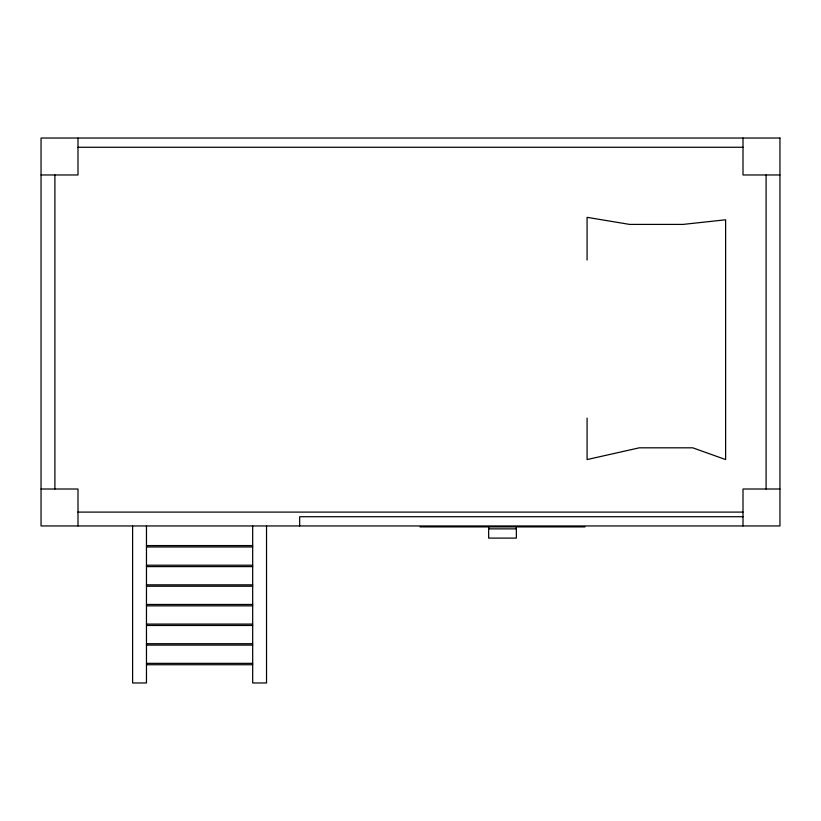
<?xml version="1.0" encoding="UTF-8"?>
<svg xmlns="http://www.w3.org/2000/svg" width="821" height="821" viewBox="0 0 821 821"><rect width="100%" height="100%" fill="white"/><g stroke="black" fill="none" stroke-linecap="round" stroke-linejoin="round"><path stroke-width="1.23" d="M77.995 147.267L743.005 147.267M41.05 174.976L77.995 174.976L77.995 138.031M779.95 174.976L743.005 174.976L743.005 138.031M41.05 489.008L77.995 489.008L77.995 525.953M779.95 489.008L743.005 489.008L743.005 525.953M77.995 512.099L743.005 512.099M743.005 516.717L299.665 516.717L299.665 525.953M420.034 526.897L584.963 526.897M488.649 528.868L516.358 528.868M146.466 545.575L252.683 545.575M146.466 546.971L252.683 546.971M146.466 565.207L252.683 565.207M146.466 566.603L252.683 566.603M146.466 584.839L252.683 584.839M146.466 586.225L252.683 586.225M146.466 604.461L252.683 604.461M146.466 605.857L252.683 605.857M146.466 624.083L252.683 624.083M146.466 625.479L252.683 625.479M146.466 643.715L252.683 643.715M146.466 645.111L252.683 645.111M146.466 663.347L252.683 663.347M146.466 664.733L252.683 664.733M766.096 174.976L766.096 489.008M587.077 260.062L587.077 217.339L629.645 224.41L683.041 224.41L725.62 219.792L725.62 459.565L692.729 447.814L639.333 447.814L587.077 459.565L587.077 418.156M516.358 526.815L516.358 538.104L488.649 538.104L488.649 526.815M266.538 525.953L266.538 682.969L252.683 682.969L252.683 525.953M146.466 525.953L146.466 682.969L132.612 682.969L132.612 525.953M54.904 174.976L54.904 489.008M779.95 138.031L41.05 138.031L41.05 525.953L779.95 525.953L779.95 138.031"/></g></svg>
